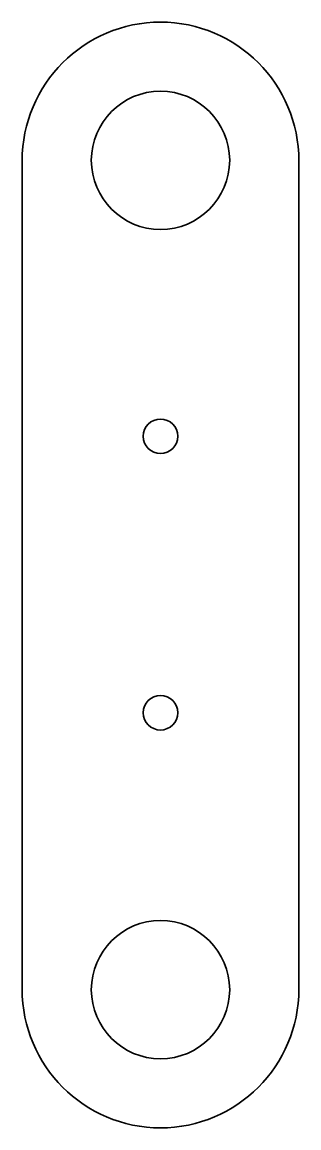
# Model space of a CAD drawing. Header units: inches. Extents: x 258 to 371, y 122 to 576.
import ezdxf

# ---------------------------------------------------------------- set-up
doc = ezdxf.new("R2010")
doc.units = ezdxf.units.IN
doc.header["$MEASUREMENT"] = 0
doc.layers.add('Cut', color=7, linetype='Continuous')

msp = doc.modelspace()

# ---------------------------------------------------------------- linework, layer by layer
at = {"layer": 'Cut', "color": 7, "lineweight": 35, "true_color": 0xffffff}
for points, knots in [([(257.61, 519), (257.61, 405.74), (257.61, 292.49), (257.61, 179.23), (257.61, 147.81), (282.99, 122.34), (314.31, 122.34), (345.62, 122.34), (371, 147.81), (371, 179.23), (371, 292.49), (371, 405.74), (371, 519), (371, 550.42), (345.62, 575.89), (314.31, 575.89), (282.99, 575.89), (257.61, 550.42), (257.61, 519)], [0, 0, 0, 0, 1, 1, 1, 2, 2, 2, 3, 3, 3, 4, 4, 4, 5, 5, 5, 6, 6, 6, 6]), ([(314.31, 490.85), (329.96, 490.85), (342.65, 503.54), (342.65, 519.2), (342.65, 534.85), (329.96, 547.54), (314.31, 547.54), (298.65, 547.54), (285.96, 534.85), (285.96, 519.2), (285.96, 503.54), (298.65, 490.85), (314.31, 490.85)], [0, 0, 0, 0, 1, 1, 1, 2, 2, 2, 3, 3, 3, 4, 4, 4, 4]), ([(321.39, 406), (321.39, 409.91), (318.22, 413.09), (314.31, 413.09), (310.39, 413.09), (307.22, 409.91), (307.22, 406), (307.22, 402.09), (310.39, 398.91), (314.31, 398.91), (318.22, 398.91), (321.39, 402.09), (321.39, 406)], [0, 0, 0, 0, 1, 1, 1, 2, 2, 2, 3, 3, 3, 4, 4, 4, 4]), ([(321.39, 292.62), (321.39, 288.7), (318.22, 285.53), (314.31, 285.53), (310.39, 285.53), (307.22, 288.7), (307.22, 292.62), (307.22, 296.53), (310.39, 299.7), (314.31, 299.7), (318.22, 299.7), (321.39, 296.53), (321.39, 292.62)], [0, 0, 0, 0, 1, 1, 1, 2, 2, 2, 3, 3, 3, 4, 4, 4, 4]), ([(314.31, 150.69), (329.96, 150.69), (342.65, 163.38), (342.65, 179.03), (342.65, 194.69), (329.96, 207.38), (314.31, 207.38), (298.65, 207.38), (285.96, 194.69), (285.96, 179.03), (285.96, 163.38), (298.65, 150.69), (314.31, 150.69)], [0, 0, 0, 0, 1, 1, 1, 2, 2, 2, 3, 3, 3, 4, 4, 4, 4])]:
    msp.add_open_spline(points, degree=3, knots=knots, dxfattribs=at)

doc.saveas('drawing.dxf')
